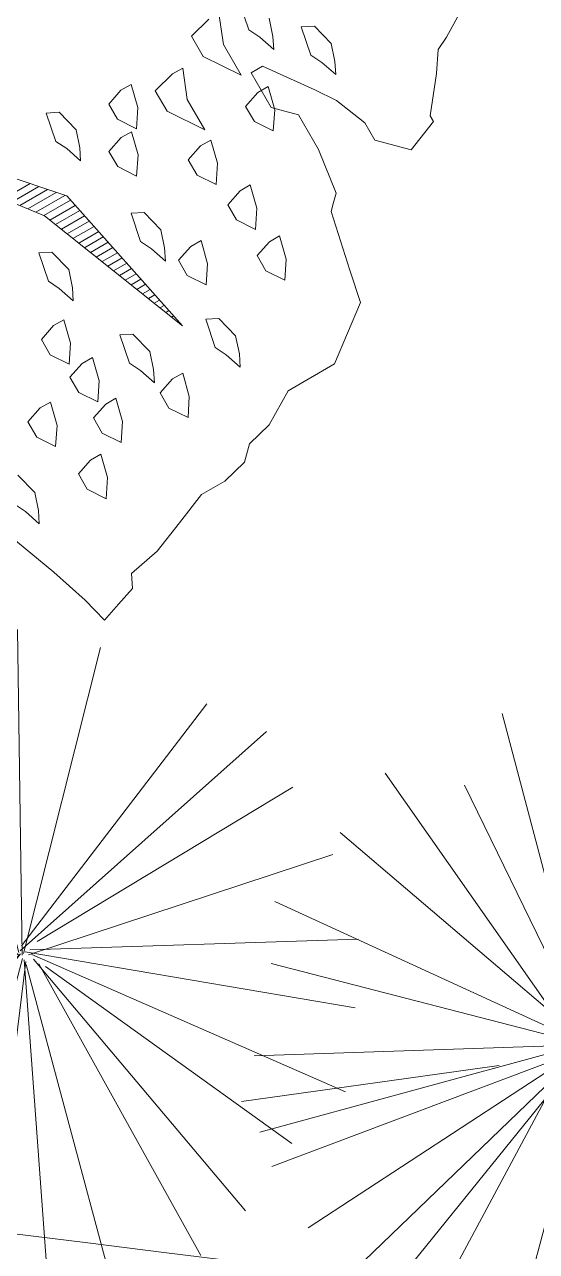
# Model space of a CAD drawing. Header units: metres. Extents: x 12093 to 20303, y 514 to 1412.
# Drawn here: x 19679.353 to 19680.415, y 701.949 to 704.494 of the extents above; entities that cross this region are included whole.
import ezdxf

# ---------------------------------------------------------------- set-up
doc = ezdxf.new("R2010")
doc.units = ezdxf.units.M
doc.layers.get('0').update_dxf_attribs({"lineweight": 13})
for name, color, linetype, lineweight in [('AMBI-GRASS', 104, 'Continuous', 20), ('ARBOLES', 52, 'Continuous', 13), ('grass', 64, 'Continuous', 13), ('MANZANAS-ORIGINALES', 147, 'Continuous', 9)]:
    doc.layers.add(name, color=color, linetype=linetype, lineweight=lineweight)

# ---------------------------------------------------------------- blocks, each defined once
blk = doc.blocks.new('ghgfghgh')
at = {"layer": 'ARBOLES', "lineweight": 20}
for p, q in [((20002.2834, 663.4509), (20002.4484, 663.3955)), ((20002.419, 663.3696), (20002.2673, 663.4328)), ((20002.3658, 663.3918), (20002.4003, 663.4117)), ((20002.3763, 663.3874), (20002.4117, 663.4078)), ((20002.3868, 663.383), (20002.4231, 663.404)), ((20002.3973, 663.3787), (20002.4345, 663.4001)), ((20002.4078, 663.3743), (20002.4459, 663.3963)), ((20002.4183, 663.3699), (20002.4532, 663.3901)), ((20002.4261, 663.364), (20002.4594, 663.3832)), ((20002.4484, 663.3955), (20002.5997, 663.2257)), ((20002.5997, 663.2257), (20002.419, 663.3696)), ((20002.4337, 663.358), (20002.4655, 663.3763)), ((20002.4413, 663.3519), (20002.4716, 663.3694)), ((20002.4488, 663.3459), (20002.4777, 663.3626)), ((20002.4564, 663.3398), (20002.4839, 663.3557)), ((20002.464, 663.3338), (20002.49, 663.3488)), ((20002.4716, 663.3277), (20002.4961, 663.3419)), ((20002.4792, 663.3217), (20002.5023, 663.335)), ((20002.4868, 663.3156), (20002.5084, 663.3281)), ((20002.4944, 663.3096), (20002.5145, 663.3212)), ((20002.5019, 663.3036), (20002.5207, 663.3144)), ((20002.5095, 663.2975), (20002.5268, 663.3075)), ((20002.5171, 663.2915), (20002.5329, 663.3006)), ((20002.5247, 663.2854), (20002.5391, 663.2937)), ((20002.5323, 663.2794), (20002.5452, 663.2868)), ((20002.5399, 663.2733), (20002.5513, 663.2799)), ((20002.5475, 663.2673), (20002.5575, 663.2731)), ((20002.555, 663.2612), (20002.5636, 663.2662)), ((20002.5626, 663.2552), (20002.5697, 663.2593)), ((20002.5702, 663.2491), (20002.5759, 663.2524)), ((20002.5778, 663.2431), (20002.582, 663.2455)), ((20002.5854, 663.2371), (20002.5881, 663.2386)), ((20002.593, 663.231), (20002.5943, 663.2317))]:
    blk.add_line(p, q, dxfattribs=at)
at = {"layer": 'grass'}
for p, q in [((20002.6865, 663.6127), (20002.6739, 663.6498)), ((20002.9696, 663.6478), (20002.9449, 663.6033)), ((20002.6341, 663.6267), (20002.6113, 663.6047)), ((20002.6533, 663.5935), (20002.6474, 663.6344)), ((20002.7131, 663.6281), (20002.718, 663.6043)), ((20002.7008, 663.6032), (20002.6865, 663.6127)), ((20002.755, 663.6168), (20002.7722, 663.6178)), ((20002.7676, 663.5797), (20002.755, 663.6168)), ((20002.7722, 663.6178), (20002.7942, 663.5951)), ((20002.6113, 663.6047), (20002.6267, 663.5781)), ((20002.6763, 663.5536), (20002.6533, 663.5935)), ((20002.719, 663.5871), (20002.7008, 663.6032)), ((20002.718, 663.6043), (20002.719, 663.5871)), ((20002.7942, 663.5951), (20002.7991, 663.5713)), ((20002.9449, 663.6033), (20002.9341, 663.587)), ((20002.6267, 663.5781), (20002.6763, 663.5536)), ((20002.7819, 663.5703), (20002.7676, 663.5797)), ((20002.9341, 663.587), (20002.9321, 663.5556)), ((20002.6001, 663.5628), (20002.5868, 663.5551)), ((20002.606, 663.5219), (20002.6001, 663.5628)), ((20002.7045, 663.5654), (20002.6894, 663.5567)), ((20002.7729, 663.5343), (20002.7045, 663.5654)), ((20002.8001, 663.5542), (20002.7819, 663.5703)), ((20002.7991, 663.5713), (20002.8001, 663.5542)), ((20002.5868, 663.5551), (20002.564, 663.5331)), ((20002.6894, 663.5567), (20002.7156, 663.5113)), ((20002.9321, 663.5556), (20002.9237, 663.5003)), ((20002.5192, 663.5339), (20002.5031, 663.5157)), ((20002.5325, 663.5415), (20002.5192, 663.5339)), ((20002.5412, 663.5111), (20002.5325, 663.5415)), ((20002.564, 663.5331), (20002.5794, 663.5065)), ((20002.6983, 663.5309), (20002.6822, 663.5127)), ((20002.7116, 663.5385), (20002.6983, 663.5309)), ((20002.7203, 663.5081), (20002.7116, 663.5385)), ((20002.8012, 663.5203), (20002.7729, 663.5343)), ((20002.5031, 663.5157), (20002.5147, 663.4958)), ((20002.5395, 663.4835), (20002.5412, 663.5111)), ((20002.629, 663.482), (20002.606, 663.5219)), ((20002.6822, 663.5127), (20002.6937, 663.4927)), ((20002.7156, 663.5113), (20002.7514, 663.5017)), ((20002.8381, 663.4912), (20002.8012, 663.5203)), ((20002.4213, 663.5039), (20002.4384, 663.5049)), ((20002.4338, 663.4668), (20002.4213, 663.5039)), ((20002.4384, 663.5049), (20002.4604, 663.4822)), ((20002.5147, 663.4958), (20002.5395, 663.4835)), ((20002.5794, 663.5065), (20002.629, 663.482)), ((20002.7185, 663.4805), (20002.7203, 663.5081)), ((20002.7514, 663.5017), (20002.7776, 663.4563)), ((20002.9237, 663.5003), (20002.928, 663.4927)), ((20002.4604, 663.4822), (20002.4653, 663.4584)), ((20002.5328, 663.4796), (20002.5195, 663.472)), ((20002.5415, 663.4492), (20002.5328, 663.4796)), ((20002.6937, 663.4927), (20002.7185, 663.4805)), ((20002.8512, 663.4685), (20002.8381, 663.4912)), ((20002.928, 663.4927), (20002.899, 663.4557)), ((20002.4482, 663.4574), (20002.4338, 663.4668)), ((20002.5195, 663.472), (20002.5034, 663.4538)), ((20002.6367, 663.4687), (20002.6234, 663.461)), ((20002.6454, 663.4382), (20002.6367, 663.4687)), ((20002.899, 663.4557), (20002.8512, 663.4685)), ((20002.4663, 663.4413), (20002.4482, 663.4574)), ((20002.4653, 663.4584), (20002.4663, 663.4413)), ((20002.5034, 663.4538), (20002.5149, 663.4339)), ((20002.5397, 663.4216), (20002.5415, 663.4492)), ((20002.6234, 663.461), (20002.6073, 663.4428)), ((20002.7776, 663.4563), (20002.8006, 663.399)), ((20002.5149, 663.4339), (20002.5397, 663.4216)), ((20002.6073, 663.4428), (20002.6188, 663.4229)), ((20002.6436, 663.4106), (20002.6454, 663.4382)), ((20002.6188, 663.4229), (20002.6436, 663.4106)), ((20002.6751, 663.4022), (20002.6589, 663.384)), ((20002.6884, 663.4099), (20002.6751, 663.4022)), ((20002.6971, 663.3794), (20002.6884, 663.4099)), ((20002.8006, 663.399), (20002.7974, 663.387)), ((20002.6589, 663.384), (20002.6705, 663.3641)), ((20002.7974, 663.387), (20002.7942, 663.3751)), ((20002.5323, 663.373), (20002.5495, 663.374)), ((20002.5449, 663.3359), (20002.5323, 663.373)), ((20002.5495, 663.374), (20002.5715, 663.3513)), ((20002.6953, 663.3518), (20002.6971, 663.3794)), ((20002.7942, 663.3751), (20002.8184, 663.2983)), ((20002.5715, 663.3513), (20002.5763, 663.3275)), ((20002.6705, 663.3641), (20002.6953, 663.3518)), ((20002.5592, 663.3264), (20002.5449, 663.3359)), ((20002.6239, 663.3372), (20002.6106, 663.3295)), ((20002.6326, 663.3068), (20002.6239, 663.3372)), ((20002.7134, 663.3357), (20002.6973, 663.3175)), ((20002.7267, 663.3434), (20002.7134, 663.3357)), ((20002.7354, 663.3129), (20002.7267, 663.3434)), ((20002.4116, 663.321), (20002.4288, 663.3221)), ((20002.4242, 663.2839), (20002.4116, 663.321)), ((20002.4288, 663.3221), (20002.4508, 663.2993)), ((20002.5774, 663.3103), (20002.5592, 663.3264)), ((20002.5763, 663.3275), (20002.5774, 663.3103)), ((20002.6106, 663.3295), (20002.5945, 663.3114)), ((20002.6973, 663.3175), (20002.7089, 663.2976)), ((20002.5945, 663.3114), (20002.606, 663.2914)), ((20002.6308, 663.2791), (20002.6326, 663.3068)), ((20002.7337, 663.2853), (20002.7354, 663.3129)), ((20002.4508, 663.2993), (20002.4556, 663.2755)), ((20002.606, 663.2914), (20002.6308, 663.2791)), ((20002.7089, 663.2976), (20002.7337, 663.2853)), ((20002.8184, 663.2983), (20002.8327, 663.2561)), ((20002.4385, 663.2745), (20002.4242, 663.2839)), ((20002.4567, 663.2584), (20002.4385, 663.2745)), ((20002.4556, 663.2755), (20002.4567, 663.2584)), ((20002.8327, 663.2561), (20002.7984, 663.1758)), ((20002.4311, 663.2259), (20002.415, 663.2077)), ((20002.4444, 663.2336), (20002.4311, 663.2259)), ((20002.4531, 663.2031), (20002.4444, 663.2336)), ((20002.6301, 663.2344), (20002.6472, 663.2354)), ((20002.6426, 663.1973), (20002.6301, 663.2344)), ((20002.6472, 663.2354), (20002.6692, 663.2127)), ((20002.415, 663.2077), (20002.4265, 663.1878)), ((20002.5178, 663.2139), (20002.5349, 663.2149)), ((20002.5304, 663.1768), (20002.5178, 663.2139)), ((20002.5349, 663.2149), (20002.557, 663.1922)), ((20002.6692, 663.2127), (20002.6741, 663.1889)), ((20002.4513, 663.1755), (20002.4531, 663.2031)), ((20002.557, 663.1922), (20002.5618, 663.1684)), ((20002.657, 663.1878), (20002.6426, 663.1973)), ((20002.6741, 663.1889), (20002.6751, 663.1717)), ((20002.4265, 663.1878), (20002.4513, 663.1755)), ((20002.4685, 663.1765), (20002.4524, 663.1584)), ((20002.4818, 663.1842), (20002.4685, 663.1765)), ((20002.4905, 663.1538), (20002.4818, 663.1842)), ((20002.5447, 663.1673), (20002.5304, 663.1768)), ((20002.6751, 663.1717), (20002.657, 663.1878)), ((20002.7984, 663.1758), (20002.7378, 663.1408)), ((20002.4524, 663.1584), (20002.4639, 663.1384)), ((20002.5629, 663.1512), (20002.5447, 663.1673)), ((20002.5618, 663.1684), (20002.5629, 663.1512)), ((20002.5999, 663.1638), (20002.5866, 663.1561)), ((20002.6086, 663.1333), (20002.5999, 663.1638)), ((20002.4887, 663.1261), (20002.4905, 663.1538)), ((20002.5866, 663.1561), (20002.5705, 663.1379)), ((20002.7378, 663.1408), (20002.7131, 663.0963)), ((20002.4268, 663.1259), (20002.4135, 663.1182)), ((20002.4355, 663.0954), (20002.4268, 663.1259)), ((20002.4639, 663.1384), (20002.4887, 663.1261)), ((20002.5125, 663.131), (20002.4992, 663.1233)), ((20002.5212, 663.1006), (20002.5125, 663.131)), ((20002.5705, 663.1379), (20002.582, 663.118)), ((20002.6069, 663.1057), (20002.6086, 663.1333)), ((20002.4135, 663.1182), (20002.3974, 663.1)), ((20002.4992, 663.1233), (20002.4831, 663.1052)), ((20002.582, 663.118), (20002.6069, 663.1057)), ((20002.3974, 663.1), (20002.4089, 663.0801)), ((20002.4337, 663.0678), (20002.4355, 663.0954)), ((20002.4831, 663.1052), (20002.4946, 663.0852)), ((20002.5194, 663.073), (20002.5212, 663.1006)), ((20002.7131, 663.0963), (20002.6872, 663.0713)), ((20002.4089, 663.0801), (20002.4337, 663.0678)), ((20002.4946, 663.0852), (20002.5194, 663.073)), ((20002.6872, 663.0713), (20002.6808, 663.0474)), ((20002.4795, 663.0499), (20002.4634, 663.0318)), ((20002.4928, 663.0576), (20002.4795, 663.0499)), ((20002.5015, 663.0272), (20002.4928, 663.0576)), ((20002.6808, 663.0474), (20002.6549, 663.0224)), ((20002.3844, 663.0304), (20002.4064, 663.0077)), ((20002.4634, 663.0318), (20002.4749, 663.0118)), ((20002.4997, 662.9995), (20002.5015, 663.0272)), ((20002.6549, 663.0224), (20002.6247, 663.0049)), ((20002.4064, 663.0077), (20002.4112, 662.9839)), ((20002.4749, 663.0118), (20002.4997, 662.9995)), ((20002.6247, 663.0049), (20002.5956, 662.9679)), ((20002.3941, 662.9829), (20002.3798, 662.9923)), ((20002.4123, 662.9668), (20002.3941, 662.9829)), ((20002.4112, 662.9839), (20002.4123, 662.9668)), ((20002.5956, 662.9679), (20002.5665, 662.931)), ((20002.4312, 662.9033), (20002.3736, 662.9507)), ((20002.5665, 662.931), (20002.533, 662.9015)), ((20002.4519, 662.8849), (20002.4312, 662.9033)), ((20002.533, 662.9015), (20002.5342, 662.8821)), ((20002.4725, 662.8666), (20002.4519, 662.8849)), ((20002.5342, 662.8821), (20002.5159, 662.8614)), ((20002.4976, 662.8407), (20002.4725, 662.8666)), ((20002.5159, 662.8614), (20002.4976, 662.8407))]:
    blk.add_line(p, q, dxfattribs=at)
blk = doc.blocks.new('Arbust11')
for p, q in [((0.0378, 0.4871), (-0.0937, 0.9403)), ((0.0408, 0.4825), (0.0377, 0.9348)), ((0.0408, 0.5449), (0.1405, 0.941)), ((-0.1618, 0.888), (0.0377, 0.4856)), ((0.0439, 0.4856), (0.3088, 0.8724)), ((0.0595, 0.5199), (0.1997, 0.8474)), ((0.0377, 0.4856), (-0.274, 0.8225)), ((-0.0621, 0.5573), (-0.3332, 0.7944)), ((0.0439, 0.4794), (0.3805, 0.7788)), ((-0.3488, 0.7476), (0.0408, 0.4856)), ((0.0283, 0.4856), (-0.3738, 0.7039)), ((0.047, 0.4794), (0.4366, 0.6759)), ((0.0314, 0.4856), (-0.4049, 0.6104)), ((-0.433, 0.5262), (0.0439, 0.4825)), ((0.0533, 0.4887), (0.474, 0.5137)), ((0.0439, 0.4825), (-0.4267, 0.4669)), ((-0.0527, 0.4794), (-0.4267, 0.3952)), ((0.0408, 0.4762), (-0.3893, 0.2673)), ((0.047, 0.4856), (0.499, 0.4263)), ((0.0501, 0.4794), (0.2901, 0.0832)), ((0.0564, 0.4762), (0.3649, 0.1425)), ((0.072, 0.4762), (0.4647, 0.3484)), ((0.0408, 0.47), (-0.3364, 0.2174)), ((0.0408, 0.4731), (-0.274, 0.1581)), ((0.0377, 0.4669), (-0.2117, 0.0988)), ((0.0501, 0.4638), (-0.0215, 0.0146)), ((0.0501, 0.4731), (0.4304, 0.2454)), ((0.0533, 0.47), (0.1935, 0.0177)), ((0.0501, 0.4544), (-0.1088, 0.0209)), ((0.0533, 0.4451), (0.0907, 0.0271))]:
    blk.add_line(p, q)

msp = doc.modelspace()

# ---------------------------------------------------------------- linework, layer by layer
at = {"layer": 'MANZANAS-ORIGINALES'}
for centre, radius, start, end in [((19642.9403, 405.9341), 304.279, 76.754672, 83.883439), ((19642.9585, 406.0744), 303.9876, 76.751542, 83.884028), ((19642.9407, 405.9377), 298.2754, 76.737765, 84.549861), ((19642.9403, 405.9341), 298.129, 76.737405, 84.549838)]:
    msp.add_arc(centre, radius, start, end, dxfattribs=at)

# ---------------------------------------------------------------- block references
at = {"layer": 'AMBI-GRASS', "ltscale": 0.05, "xscale": 1.499999999998325, "yscale": 1.499999999998325, "zscale": 1.499999999998325, "rotation": 49.16166176348414}
for p in [(19679.8487, 702.0429), (19681.0311, 701.8583)]:
    msp.add_blockref('Arbust11', p, dxfattribs=at)
at = {"layer": 'Defpoints', "lineweight": 20, "xscale": 1.586003757394792, "yscale": 1.586003757394792, "zscale": 1.586003757394792}
msp.add_blockref('ghgfghgh', (-12044.5179, -348.0094), dxfattribs=at)

doc.saveas('drawing.dxf')
